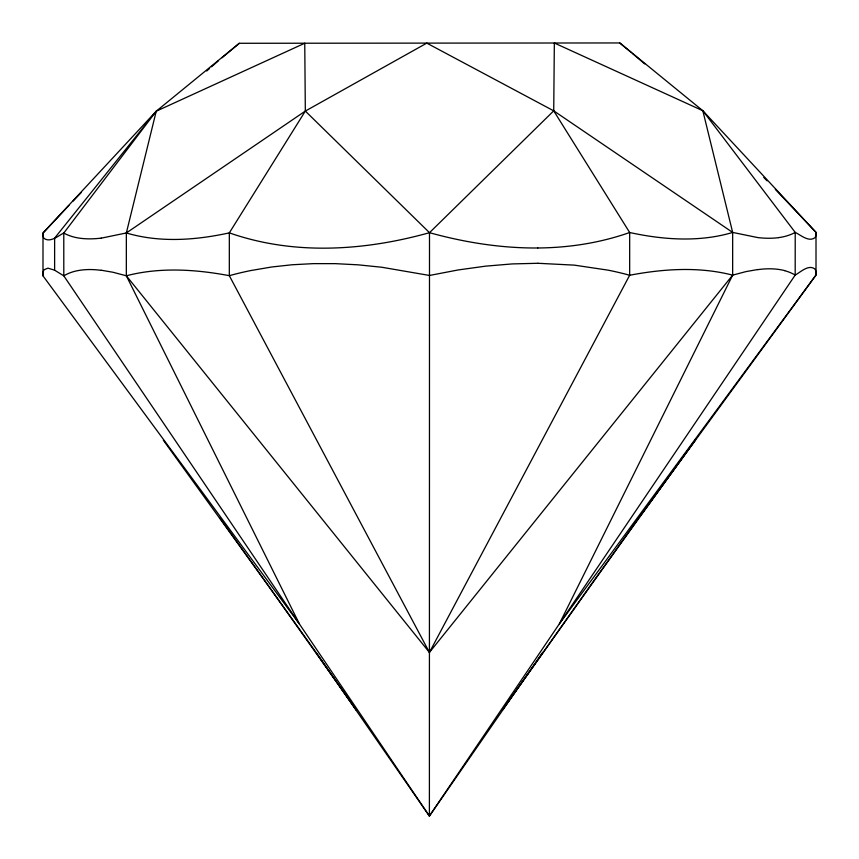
<?xml version="1.0" encoding="UTF-8"?>
<svg xmlns="http://www.w3.org/2000/svg" width="859" height="859" viewBox="0 0 859 859"><rect width="100%" height="100%" fill="white"/><g stroke="black" fill="none" stroke-linecap="round" stroke-linejoin="round"><path stroke-width="1.29" d="M757.821 269.522L746.009 271.594L732.652 275.138L429.425 652.432L229.321 275.675L229.332 232.875L305.332 111.069L304.752 43.229L156.241 111.198L126.348 232.961L126.337 275.782L299.48 624.085L42.993 275.868L42.993 233.036L156.241 111.198L239.307 43.283L619.779 42.95L702.823 110.714L816.007 232.349L816.007 275.052L639.364 517.054L502.3 710.146L591.046 584.678L695.607 439.647L639.364 517.054M542.716 652.303L429.393 816.05L63.802 275.846L54.622 270.188L54.632 238.126L156.241 111.198L63.813 233.014C58.208 235.753 50.219 243.076 44.024 238.351A123.621 21.099 -51.6 0 1 43.004 233.036L68.913 205.451M219.539 517.505L316.133 652.55L429.393 816.05L429.5 232.692L553.722 110.843L554.345 43.004L702.823 110.714L795.198 232.37C800.781 235.076 808.824 242.431 814.987 237.664A123.76 21.142 51.6 0 0 816.007 232.349L775.344 189.388M429.393 816.05L795.187 275.073C800.631 272.088 808.491 264.196 814.815 268.921A117.339 20.777 -54.5 0 1 815.996 275.063L559.381 623.817L732.652 275.138L732.663 232.424L702.823 110.714M73.004 201.146L81.208 192.566M206.697 71.007L209.575 68.484M211.486 66.809L218.197 61M222.041 57.714L239.307 43.283M101.179 238.168L126.348 232.961L305.332 111.069L426.794 43.122L553.722 110.843L732.663 232.424L757.821 237.589A230.33 103.778 49.3 0 0 772.123 238.201A208.393 93.889 49.3 0 0 778.598 237.632M537.874 247.983C501.248 248.283 464.751 242.421 429.5 232.692C371.614 248.852 309.358 254.425 250.624 239.307A360.329 285.725 -43.6 0 1 229.332 232.875C195.648 240.241 159.806 242.925 126.348 232.961M101.179 270.22L112.991 272.26L126.337 275.782C159.989 267.031 195.465 269.318 229.321 275.675A419.804 314.491 36.7 0 1 250.667 270.574L271.659 266.999L292.081 264.765L313.331 263.638L335.375 263.649L358.224 264.84L381.847 267.256L429.5 275.46L458.051 269.973L485.668 266.14L512.286 263.917L537.884 263.284M537.884 247.983C561.152 247.789 584.442 245.062 607.023 239.339A360.801 286.219 43.6 0 0 629.679 232.521C659.776 239.06 691.366 241.787 721.71 235.269A279.164 179.37 48.8 0 0 732.663 232.424M537.884 263.284L574.295 265.13L608.322 270.198A419.106 313.803 -36.8 0 1 629.668 275.245C663.513 268.824 698.99 266.451 732.652 275.138M54.622 270.188L47.964 268.148L44.185 269.726A117.479 20.831 54.5 0 0 42.993 275.879M619.779 42.95L631.29 52.474M632.245 53.29L644.722 63.931M305.332 111.069L429.5 232.692M763.791 177.448L767.098 180.852M126.337 275.782L429.425 652.432L629.668 275.245L629.679 232.521L553.722 110.843M163.328 440.216L267.836 585.022L356.528 710.307L316.133 652.55M778.576 237.61A188.293 84.837 49.3 0 0 795.219 232.402L795.187 275.073A175.977 81.154 -51.4 0 0 784.6 270.671M101.212 238.115A218.905 98.549 -49.3 0 1 80.392 238.287A188.046 84.654 -49.3 0 1 63.781 233.047L63.802 275.846A173.282 79.984 51.4 0 1 68.849 273.302A179.263 82.743 51.4 0 1 74.389 271.412A201.36 92.944 51.4 0 1 101.233 270.349M757.756 269.651A201.135 92.751 -51.4 0 1 784.654 270.585"/></g></svg>
